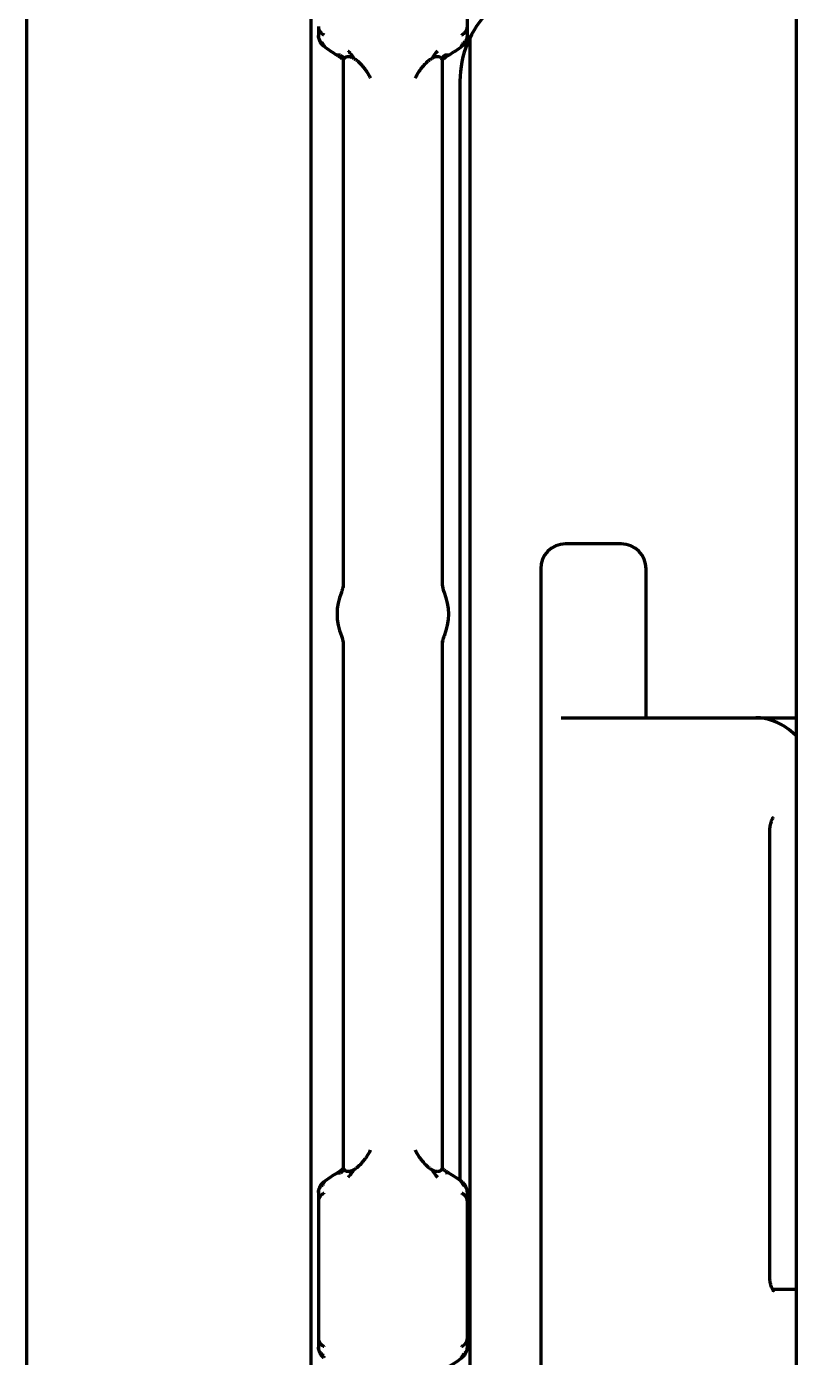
# Model space of a CAD drawing. Header units: inches. Extents: x -2898 to 7248, y 606 to 5598.
# Drawn here: x 5409.7 to 5440.7, y 2564.5 to 2618.1 of the extents above; entities that cross this region are included whole.
import ezdxf

# ---------------------------------------------------------------- set-up
doc = ezdxf.new("R2010")
doc.units = ezdxf.units.IN

msp = doc.modelspace()

# ---------------------------------------------------------------- linework, layer by layer
at = {"linetype": 'Continuous', "lineweight": 70}
for p, q in [((5409.744, 4077.243), (5409.744, 2412.043)), ((5440.744, 2437.843), (5440.744, 4075.843)), ((5421.194, 2678.593), (5421.194, 2508.243)), ((5427.494, 2618.068), (5427.494, 2623.569)), ((5421.74, 2617.347), (5421.697, 2617.293)), ((5427.291, 2617.293), (5427.248, 2617.347)), ((5427.603, 2562.693), (5427.603, 2617.64)), ((5422.494, 2616.739), (5422.494, 2595.494)), ((5426.494, 2595.669), (5426.494, 2616.739)), ((5427.194, 2615.872), (5427.194, 2571.618)), ((5431.878, 2597.243), (5431.447, 2597.243)), ((5433.69, 2597.243), (5431.878, 2597.243)), ((5430.447, 2596.243), (5430.447, 2497.345)), ((5434.69, 2590.243), (5434.69, 2596.243)), ((5426.567, 2595.291), (5426.569, 2595.289)), ((5422.42, 2593.545), (5422.419, 2593.548)), ((5422.494, 2593.168), (5422.494, 2572.097)), ((5426.494, 2572.098), (5426.494, 2593.343)), ((5431.275, 2590.243), (5432.416, 2590.243)), ((5432.416, 2590.243), (5439.109, 2590.243)), ((5439.109, 2590.243), (5440.744, 2590.243)), ((5439.675, 2567.743), (5439.675, 2585.671)), ((5422.38, 2571.912), (5422.244, 2571.915)), ((5426.743, 2571.916), (5426.608, 2571.912)), ((5426.646, 2571.977), (5426.664, 2571.965)), ((5426.742, 2571.916), (5426.744, 2571.915)), ((5421.697, 2571.544), (5421.74, 2571.49)), ((5427.248, 2571.49), (5427.291, 2571.544)), ((5421.494, 2570.769), (5421.494, 2565.268)), ((5427.494, 2565.268), (5427.494, 2570.769)), ((5439.816, 2567.243), (5440.744, 2567.243)), ((5421.74, 2564.547), (5421.697, 2564.493)), ((5427.291, 2564.493), (5427.248, 2564.547))]:
    msp.add_line(p, q, dxfattribs=at)
for centre, radius, start, end in [((5431.194, 2615.872), 4, 135, 180), ((5424.494, 2620.818), 4.5, 231.5776, 240.0016), ((5424.494, 2620.818), 4.5, 299.9984, 308.4327), ((5431.447, 2596.243), 1, 90, 180), ((5433.69, 2596.243), 1, 0, 90), ((5424.494, 2594.418), 2.25, 157.2326, 202.7674), ((5424.494, 2594.418), 2.25, 337.2326, 22.7674), ((5424.494, 2568.018), 4.5, 119.9984, 128.4325), ((5424.494, 2568.018), 4.5, 51.5776, 60.0016), ((5424.494, 2568.018), 4.5, 299.9984, 308.4327)]:
    msp.add_arc(centre, radius, start, end, dxfattribs=at)
for centre, major_axis, ratio, start_param, end_param in [((5426.981, 2617.686), (0.312, -0.391), 0.212305, 6.28287, 6.78362), ((5427.482, 2615.636), (1.342, 0.629), 0.999709, 1.654927, 1.870031), ((5439.131, 2585.243), (0, 5), 0.615661, 5.73191, 6.175284), ((5422.006, 2571.15), (-0.312, 0.391), 0.212309, 6.282867, 6.783617), ((5426.981, 2564.886), (0.312, -0.391), 0.212305, 6.282869, 6.783619)]:
    msp.add_ellipse(centre, major_axis=major_axis, ratio=ratio, start_param=start_param, end_param=end_param, dxfattribs=at)
for points in [[(5421.494, 2618.068), (5421.494, 2617.947), (5421.494, 2617.828), (5421.494, 2617.71)], [(5427.494, 2617.71), (5427.494, 2617.828), (5427.494, 2617.947), (5427.494, 2618.068)], [(5422.38, 2616.924), (5422.435, 2616.884), (5422.488, 2616.839), (5422.538, 2616.791)], [(5423.094, 2616.663), (5423.081, 2616.675), (5423.053, 2616.699), (5423.009, 2616.732), (5422.963, 2616.762), (5422.931, 2616.78), (5422.915, 2616.789)], [(5423.594, 2615.987), (5423.584, 2616.012), (5423.561, 2616.062), (5423.518, 2616.143), (5423.465, 2616.232), (5423.399, 2616.328), (5423.316, 2616.433), (5423.217, 2616.544), (5423.137, 2616.622), (5423.094, 2616.663)], [(5425.894, 2616.663), (5425.85, 2616.622), (5425.771, 2616.544), (5425.671, 2616.433), (5425.589, 2616.328), (5425.522, 2616.232), (5425.469, 2616.143), (5425.427, 2616.062), (5425.404, 2616.012), (5425.394, 2615.987)], [(5426.072, 2616.789), (5426.056, 2616.78), (5426.025, 2616.762), (5425.979, 2616.732), (5425.935, 2616.699), (5425.907, 2616.675), (5425.894, 2616.663)], [(5426.289, 2617.082), (5426.209, 2616.998), (5426.136, 2616.899), (5426.072, 2616.789)], [(5426.494, 2616.74), (5426.493, 2616.74), (5426.492, 2616.74), (5426.489, 2616.743), (5426.484, 2616.749), (5426.477, 2616.758), (5426.465, 2616.772), (5426.455, 2616.784), (5426.449, 2616.791)], [(5426.744, 2616.921), (5426.654, 2616.869), (5426.571, 2616.809), (5426.494, 2616.74)], [(5439.463, 2590.214), (5439.426, 2590.221), (5439.351, 2590.231), (5439.232, 2590.241), (5439.15, 2590.243), (5439.109, 2590.243)], [(5423.094, 2572.174), (5423.137, 2572.214), (5423.217, 2572.293), (5423.316, 2572.403), (5423.399, 2572.508), (5423.465, 2572.604), (5423.518, 2572.693), (5423.561, 2572.774), (5423.584, 2572.825), (5423.594, 2572.849)], [(5425.394, 2572.849), (5425.404, 2572.825), (5425.427, 2572.774), (5425.469, 2572.693), (5425.522, 2572.604), (5425.589, 2572.508), (5425.671, 2572.403), (5425.771, 2572.293), (5425.85, 2572.214), (5425.894, 2572.174)], [(5422.915, 2572.047), (5422.931, 2572.056), (5422.963, 2572.075), (5423.009, 2572.104), (5423.053, 2572.137), (5423.081, 2572.161), (5423.094, 2572.174)], [(5425.894, 2572.174), (5425.907, 2572.161), (5425.935, 2572.137), (5425.979, 2572.104), (5426.025, 2572.074), (5426.056, 2572.056), (5426.072, 2572.047)], [(5422.494, 2572.097), (5422.417, 2572.028), (5422.333, 2571.967), (5422.244, 2571.916)], [(5422.538, 2572.045), (5422.488, 2571.997), (5422.435, 2571.953), (5422.38, 2571.912)], [(5426.072, 2572.048), (5426.136, 2571.938), (5426.209, 2571.839), (5426.289, 2571.754)], [(5421.494, 2571.126), (5421.494, 2571.009), (5421.494, 2570.89), (5421.494, 2570.769)], [(5427.494, 2570.769), (5427.494, 2570.89), (5427.494, 2571.009), (5427.494, 2571.126)], [(5421.494, 2565.268), (5421.494, 2565.147), (5421.494, 2565.028), (5421.494, 2564.91)], [(5427.494, 2564.91), (5427.494, 2565.028), (5427.494, 2565.147), (5427.494, 2565.268)]]:
    msp.add_open_spline(points, degree=3, dxfattribs=at)
for points, knots in [([(5421.494, 2618.068), (5421.494, 2618.065), (5421.494, 2618.059), (5421.494, 2618.051), (5421.495, 2618.042), (5421.496, 2618.034), (5421.497, 2618.026), (5421.498, 2618.018), (5421.499, 2618.011), (5421.501, 2618.003), (5421.502, 2617.996), (5421.504, 2617.988), (5421.506, 2617.981), (5421.508, 2617.974), (5421.51, 2617.968), (5421.512, 2617.961), (5421.515, 2617.955), (5421.517, 2617.948), (5421.52, 2617.942), (5421.522, 2617.936), (5421.525, 2617.931), (5421.528, 2617.925), (5421.53, 2617.92), (5421.533, 2617.914), (5421.536, 2617.909), (5421.539, 2617.904), (5421.541, 2617.899), (5421.544, 2617.895), (5421.547, 2617.89), (5421.55, 2617.886), (5421.556, 2617.877), (5421.564, 2617.865), (5421.577, 2617.849), (5421.591, 2617.833), (5421.605, 2617.818), (5421.62, 2617.804), (5421.635, 2617.791), (5421.651, 2617.779), (5421.667, 2617.767), (5421.684, 2617.756), (5421.701, 2617.745), (5421.712, 2617.739), (5421.718, 2617.735)], [0, 0, 0, 0, 0.022174, 0.043992, 0.065454, 0.086559, 0.107306, 0.127694, 0.147722, 0.167391, 0.186699, 0.205647, 0.224234, 0.24246, 0.260326, 0.277831, 0.294976, 0.31176, 0.328185, 0.34425, 0.359956, 0.375304, 0.390294, 0.404926, 0.419202, 0.433122, 0.446686, 0.459896, 0.472753, 0.485256, 0.497408, 0.546852, 0.59552, 0.643418, 0.690552, 0.736929, 0.782561, 0.827458, 0.871635, 0.915106, 0.957888, 1, 1, 1, 1]), ([(5421.694, 2617.374), (5421.691, 2617.376), (5421.685, 2617.38), (5421.676, 2617.386), (5421.667, 2617.392), (5421.658, 2617.399), (5421.65, 2617.406), (5421.641, 2617.413), (5421.633, 2617.42), (5421.625, 2617.428), (5421.617, 2617.435), (5421.609, 2617.443), (5421.601, 2617.451), (5421.593, 2617.46), (5421.586, 2617.468), (5421.579, 2617.477), (5421.572, 2617.486), (5421.565, 2617.496), (5421.558, 2617.505), (5421.552, 2617.515), (5421.546, 2617.525), (5421.54, 2617.534), (5421.535, 2617.545), (5421.53, 2617.556), (5421.524, 2617.567), (5421.519, 2617.58), (5421.514, 2617.593), (5421.509, 2617.608), (5421.505, 2617.623), (5421.501, 2617.639), (5421.498, 2617.655), (5421.496, 2617.673), (5421.494, 2617.691), (5421.494, 2617.704), (5421.494, 2617.71)], [0, 0, 0, 0, 0.024357, 0.048944, 0.073762, 0.098813, 0.124098, 0.149619, 0.175376, 0.201373, 0.227608, 0.254085, 0.280803, 0.307763, 0.334968, 0.362416, 0.39011, 0.418048, 0.446233, 0.474664, 0.503342, 0.530297, 0.559114, 0.5898, 0.622358, 0.656793, 0.693106, 0.731302, 0.77138, 0.813343, 0.857189, 0.902916, 0.950521, 1, 1, 1, 1]), ([(5421.494, 2617.71), (5421.494, 2617.707), (5421.494, 2617.699), (5421.494, 2617.689), (5421.495, 2617.678), (5421.496, 2617.668), (5421.497, 2617.658), (5421.498, 2617.648), (5421.499, 2617.639), (5421.5, 2617.63), (5421.502, 2617.621), (5421.503, 2617.612), (5421.505, 2617.604), (5421.507, 2617.595), (5421.508, 2617.588), (5421.51, 2617.58), (5421.512, 2617.572), (5421.514, 2617.565), (5421.516, 2617.558), (5421.518, 2617.552), (5421.52, 2617.545), (5421.522, 2617.539), (5421.524, 2617.533), (5421.527, 2617.528), (5421.529, 2617.522), (5421.531, 2617.517), (5421.533, 2617.512), (5421.534, 2617.507), (5421.536, 2617.503), (5421.538, 2617.499), (5421.54, 2617.495), (5421.542, 2617.491), (5421.543, 2617.487), (5421.545, 2617.484), (5421.55, 2617.474), (5421.558, 2617.457), (5421.571, 2617.435), (5421.585, 2617.413), (5421.599, 2617.393), (5421.614, 2617.374), (5421.63, 2617.356), (5421.646, 2617.339), (5421.662, 2617.323), (5421.678, 2617.308), (5421.69, 2617.299), (5421.695, 2617.294)], [0, 0, 0, 0, 0.022864, 0.045242, 0.067133, 0.088535, 0.109449, 0.129874, 0.149809, 0.169254, 0.188209, 0.206674, 0.224648, 0.242132, 0.259125, 0.275627, 0.291638, 0.307159, 0.322189, 0.336729, 0.350779, 0.364339, 0.37741, 0.389991, 0.402083, 0.413686, 0.4248, 0.435426, 0.445564, 0.455215, 0.464378, 0.473054, 0.481244, 0.488947, 0.496164, 0.551428, 0.605599, 0.65868, 0.71067, 0.761575, 0.811398, 0.860144, 0.907821, 0.954437, 1, 1, 1, 1]), ([(5427.27, 2617.735), (5427.273, 2617.737), (5427.279, 2617.741), (5427.288, 2617.746), (5427.298, 2617.752), (5427.307, 2617.758), (5427.316, 2617.764), (5427.325, 2617.77), (5427.334, 2617.777), (5427.343, 2617.784), (5427.352, 2617.791), (5427.36, 2617.798), (5427.368, 2617.805), (5427.377, 2617.813), (5427.385, 2617.821), (5427.393, 2617.829), (5427.4, 2617.837), (5427.408, 2617.845), (5427.415, 2617.854), (5427.422, 2617.863), (5427.429, 2617.872), (5427.435, 2617.881), (5427.441, 2617.891), (5427.447, 2617.9), (5427.453, 2617.91), (5427.458, 2617.921), (5427.464, 2617.933), (5427.469, 2617.945), (5427.474, 2617.958), (5427.479, 2617.972), (5427.483, 2617.986), (5427.487, 2618.001), (5427.49, 2618.017), (5427.492, 2618.033), (5427.493, 2618.05), (5427.494, 2618.062), (5427.494, 2618.068)], [0, 0, 0, 0, 0.023097, 0.046394, 0.069896, 0.093606, 0.117525, 0.141657, 0.166005, 0.190571, 0.215358, 0.240367, 0.265601, 0.291061, 0.31675, 0.342669, 0.36882, 0.395202, 0.421819, 0.44867, 0.475756, 0.503078, 0.528611, 0.555658, 0.584225, 0.614319, 0.645946, 0.679112, 0.713819, 0.750071, 0.78787, 0.827215, 0.868105, 0.910537, 0.954504, 1, 1, 1, 1]), ([(5427.292, 2617.294), (5427.295, 2617.297), (5427.302, 2617.302), (5427.311, 2617.31), (5427.32, 2617.318), (5427.329, 2617.326), (5427.338, 2617.335), (5427.347, 2617.344), (5427.356, 2617.354), (5427.365, 2617.364), (5427.373, 2617.374), (5427.382, 2617.384), (5427.39, 2617.395), (5427.398, 2617.406), (5427.406, 2617.418), (5427.413, 2617.43), (5427.421, 2617.442), (5427.428, 2617.455), (5427.435, 2617.467), (5427.44, 2617.478), (5427.444, 2617.488), (5427.448, 2617.495), (5427.452, 2617.504), (5427.456, 2617.514), (5427.46, 2617.525), (5427.465, 2617.538), (5427.469, 2617.552), (5427.474, 2617.567), (5427.478, 2617.583), (5427.482, 2617.601), (5427.486, 2617.62), (5427.489, 2617.641), (5427.492, 2617.663), (5427.493, 2617.686), (5427.494, 2617.702), (5427.494, 2617.71)], [0, 0, 0, 0, 0.025091, 0.050515, 0.076274, 0.10237, 0.128804, 0.155576, 0.182689, 0.210144, 0.237941, 0.266081, 0.294566, 0.323395, 0.352569, 0.38209, 0.411956, 0.442168, 0.472727, 0.503632, 0.518597, 0.53614, 0.556264, 0.578973, 0.60427, 0.632159, 0.662642, 0.695721, 0.7314, 0.769678, 0.810555, 0.85403, 0.9001, 0.948759, 1, 1, 1, 1]), ([(5427.494, 2617.71), (5427.494, 2617.707), (5427.494, 2617.701), (5427.493, 2617.691), (5427.493, 2617.682), (5427.492, 2617.673), (5427.491, 2617.664), (5427.489, 2617.656), (5427.488, 2617.647), (5427.486, 2617.639), (5427.485, 2617.631), (5427.483, 2617.623), (5427.481, 2617.616), (5427.478, 2617.608), (5427.476, 2617.601), (5427.474, 2617.594), (5427.471, 2617.587), (5427.469, 2617.58), (5427.466, 2617.574), (5427.464, 2617.568), (5427.461, 2617.562), (5427.458, 2617.556), (5427.455, 2617.55), (5427.453, 2617.545), (5427.45, 2617.54), (5427.447, 2617.534), (5427.444, 2617.53), (5427.439, 2617.52), (5427.43, 2617.506), (5427.418, 2617.488), (5427.404, 2617.471), (5427.39, 2617.455), (5427.375, 2617.439), (5427.36, 2617.425), (5427.344, 2617.411), (5427.328, 2617.398), (5427.311, 2617.385), (5427.299, 2617.378), (5427.294, 2617.374)], [0, 0, 0, 0, 0.024704, 0.048963, 0.072775, 0.09614, 0.119058, 0.141527, 0.163547, 0.185119, 0.206242, 0.226916, 0.247141, 0.266917, 0.286244, 0.305122, 0.323552, 0.341533, 0.359067, 0.376153, 0.392792, 0.408985, 0.424731, 0.440032, 0.454887, 0.469298, 0.483266, 0.496789, 0.550956, 0.604254, 0.656687, 0.708259, 0.758975, 0.808843, 0.857869, 0.906064, 0.953438, 1, 1, 1, 1]), ([(5422.38, 2616.924), (5422.368, 2616.924), (5422.346, 2616.923), (5422.319, 2616.922), (5422.298, 2616.921), (5422.281, 2616.921), (5422.268, 2616.921), (5422.258, 2616.921), (5422.251, 2616.921), (5422.246, 2616.921), (5422.244, 2616.921), (5422.244, 2616.921)], [0, 0, 0, 0, 0.111111, 0.222222, 0.333333, 0.444444, 0.555555, 0.666666, 0.777777, 0.888888, 1, 1, 1, 1]), ([(5422.244, 2616.921), (5422.244, 2616.921), (5422.245, 2616.92), (5422.245, 2616.92), (5422.246, 2616.92)], [0, 0, 0, 0, 0.799483, 1, 1, 1, 1]), ([(5422.538, 2616.791), (5422.533, 2616.784), (5422.522, 2616.772), (5422.511, 2616.758), (5422.503, 2616.749), (5422.498, 2616.743), (5422.495, 2616.74), (5422.494, 2616.74), (5422.494, 2616.74)], [0, 0, 0, 0, 0.166664, 0.333327, 0.499991, 0.666654, 0.833318, 1, 1, 1, 1]), ([(5422.915, 2616.789), (5422.876, 2616.811), (5422.837, 2616.827), (5422.789, 2616.841), (5422.779, 2616.843), (5422.76, 2616.847), (5422.751, 2616.849), (5422.724, 2616.853), (5422.706, 2616.854), (5422.68, 2616.853), (5422.672, 2616.853), (5422.656, 2616.851), (5422.649, 2616.85), (5422.626, 2616.845), (5422.613, 2616.841), (5422.594, 2616.833), (5422.588, 2616.83), (5422.576, 2616.824), (5422.56, 2616.813), (5422.546, 2616.801), (5422.538, 2616.791)], [0, 0, 0, 0, 0.25, 0.25, 0.3125, 0.3125, 0.375, 0.375, 0.5, 0.5, 0.5625, 0.5625, 0.625, 0.625, 0.75, 0.75, 0.8125, 0.8125, 0.875, 1, 1, 1, 1]), ([(5426.449, 2616.791), (5426.433, 2616.81), (5426.413, 2616.825), (5426.382, 2616.838), (5426.375, 2616.841), (5426.361, 2616.845), (5426.354, 2616.847), (5426.332, 2616.851), (5426.316, 2616.853), (5426.291, 2616.854), (5426.282, 2616.853), (5426.264, 2616.852), (5426.255, 2616.851), (5426.228, 2616.848), (5426.209, 2616.844), (5426.18, 2616.836), (5426.17, 2616.832), (5426.151, 2616.826), (5426.141, 2616.822), (5426.111, 2616.809), (5426.092, 2616.8), (5426.072, 2616.789)], [0, 0, 0, 0, 0.25, 0.25, 0.3125, 0.3125, 0.375, 0.375, 0.5, 0.5, 0.5625, 0.5625, 0.625, 0.625, 0.75, 0.75, 0.8125, 0.8125, 0.875, 0.875, 1, 1, 1, 1]), ([(5426.744, 2616.921), (5426.744, 2616.921), (5426.744, 2616.921), (5426.743, 2616.921), (5426.743, 2616.921), (5426.742, 2616.921), (5426.737, 2616.921), (5426.729, 2616.921), (5426.717, 2616.921), (5426.701, 2616.921), (5426.678, 2616.922), (5426.649, 2616.923), (5426.623, 2616.924), (5426.608, 2616.924), (5426.608, 2616.924), (5426.608, 2616.924)], [0, 0, 0, 0, 0.000001, 0.000001, 0.000001, 0.125, 0.25, 0.375, 0.5, 0.625, 0.749999, 0.874999, 0.999999, 0.999999, 1, 1, 1, 1]), ([(5422.49, 2595.669), (5422.492, 2595.637), (5422.492, 2595.561), (5422.473, 2595.455), (5422.448, 2595.364), (5422.43, 2595.315), (5422.421, 2595.293), (5422.418, 2595.287), (5422.418, 2595.285), (5422.417, 2595.284), (5422.417, 2595.283), (5422.416, 2595.283), (5422.417, 2595.284), (5422.418, 2595.287), (5422.419, 2595.29)], [0, 0, 0, 0, 0.192641, 0.46939, 0.660242, 0.766372, 0.796104, 0.80381, 0.809134, 0.815266, 0.825483, 0.848577, 0.923342, 1, 1, 1, 1]), ([(5426.567, 2595.292), (5426.567, 2595.293), (5426.555, 2595.322), (5426.511, 2595.448), (5426.495, 2595.572), (5426.496, 2595.669)], [0, 0, 0, 0, 0.009299, 0.261296, 1, 1, 1, 1]), ([(5422.42, 2593.545), (5422.421, 2593.544), (5422.432, 2593.516), (5422.47, 2593.405), (5422.499, 2593.28), (5422.491, 2593.183), (5422.489, 2593.168)], [0, 0, 0, 0, 0.009262, 0.246774, 0.884162, 1, 1, 1, 1]), ([(5426.497, 2593.168), (5426.496, 2593.2), (5426.496, 2593.276), (5426.515, 2593.383), (5426.54, 2593.473), (5426.558, 2593.522), (5426.567, 2593.544), (5426.569, 2593.549), (5426.57, 2593.551), (5426.571, 2593.552), (5426.571, 2593.553), (5426.571, 2593.554), (5426.571, 2593.553), (5426.569, 2593.549), (5426.568, 2593.547)], [0, 0, 0, 0, 0.19515, 0.471223, 0.661372, 0.766871, 0.796207, 0.803852, 0.809156, 0.815293, 0.825547, 0.848804, 0.924385, 1, 1, 1, 1]), ([(5439.675, 2585.671), (5439.676, 2585.747), (5439.686, 2585.89), (5439.731, 2586.073), (5439.786, 2586.197), (5439.817, 2586.237), (5439.821, 2586.242), (5439.821, 2586.242)], [0, 0, 0, 0, 0.239211, 0.484995, 0.690866, 0.916598, 1, 1, 1, 1]), ([(5422.494, 2572.097), (5422.495, 2572.096), (5422.499, 2572.092), (5422.511, 2572.079), (5422.515, 2572.073), (5422.526, 2572.061), (5422.532, 2572.053), (5422.538, 2572.045)], [0, 0, 0, 0, 0.5, 0.5, 0.75, 0.75, 1, 1, 1, 1]), ([(5422.538, 2572.045), (5422.554, 2572.027), (5422.574, 2572.012), (5422.606, 2571.998), (5422.613, 2571.996), (5422.626, 2571.992), (5422.634, 2571.99), (5422.656, 2571.985), (5422.672, 2571.984), (5422.697, 2571.983), (5422.705, 2571.983), (5422.723, 2571.984), (5422.732, 2571.985), (5422.76, 2571.989), (5422.779, 2571.993), (5422.807, 2572.001), (5422.817, 2572.004), (5422.837, 2572.011), (5422.847, 2572.015), (5422.876, 2572.027), (5422.896, 2572.037), (5422.915, 2572.048)], [0, 0, 0, 0, 0.25, 0.25, 0.3125, 0.3125, 0.375, 0.375, 0.5, 0.5, 0.5625, 0.5625, 0.625, 0.625, 0.75, 0.75, 0.8125, 0.8125, 0.875, 0.875, 1, 1, 1, 1]), ([(5426.072, 2572.048), (5426.111, 2572.026), (5426.15, 2572.009), (5426.199, 2571.996), (5426.209, 2571.993), (5426.227, 2571.989), (5426.237, 2571.988), (5426.264, 2571.984), (5426.282, 2571.983), (5426.307, 2571.983), (5426.315, 2571.984), (5426.331, 2571.986), (5426.339, 2571.987), (5426.361, 2571.991), (5426.375, 2571.995), (5426.394, 2572.003), (5426.4, 2572.006), (5426.412, 2572.013), (5426.428, 2572.023), (5426.441, 2572.036), (5426.449, 2572.045)], [0, 0, 0, 0, 0.25, 0.25, 0.3125, 0.3125, 0.375, 0.375, 0.5, 0.5, 0.5625, 0.5625, 0.625, 0.625, 0.75, 0.75, 0.8125, 0.8125, 0.875, 1, 1, 1, 1]), ([(5426.449, 2572.045), (5426.463, 2572.062), (5426.474, 2572.075), (5426.483, 2572.086), (5426.485, 2572.088), (5426.488, 2572.091), (5426.489, 2572.093), (5426.491, 2572.095), (5426.492, 2572.096), (5426.493, 2572.097), (5426.494, 2572.097)], [0, 0, 0, 0, 0.5, 0.5, 0.625, 0.625, 0.75, 0.75, 0.875, 1, 1, 1, 1]), ([(5426.495, 2572.096), (5426.504, 2572.088), (5426.514, 2572.079), (5426.533, 2572.063), (5426.543, 2572.055), (5426.573, 2572.031), (5426.593, 2572.015), (5426.655, 2571.97), (5426.697, 2571.942), (5426.741, 2571.916)], [0, 0, 0, 0, 0.125, 0.125, 0.25, 0.25, 0.5, 0.5, 1, 1, 1, 1]), ([(5421.696, 2571.542), (5421.692, 2571.54), (5421.686, 2571.535), (5421.677, 2571.527), (5421.668, 2571.519), (5421.659, 2571.51), (5421.649, 2571.501), (5421.641, 2571.492), (5421.632, 2571.483), (5421.623, 2571.473), (5421.614, 2571.463), (5421.606, 2571.452), (5421.598, 2571.441), (5421.59, 2571.43), (5421.582, 2571.419), (5421.574, 2571.407), (5421.567, 2571.395), (5421.56, 2571.382), (5421.553, 2571.369), (5421.547, 2571.358), (5421.543, 2571.349), (5421.54, 2571.341), (5421.536, 2571.333), (5421.532, 2571.323), (5421.527, 2571.311), (5421.523, 2571.299), (5421.518, 2571.285), (5421.514, 2571.27), (5421.509, 2571.253), (5421.505, 2571.235), (5421.502, 2571.216), (5421.498, 2571.196), (5421.496, 2571.174), (5421.494, 2571.15), (5421.494, 2571.135), (5421.494, 2571.126)], [0, 0, 0, 0, 0.02509, 0.050514, 0.076273, 0.102369, 0.128802, 0.155575, 0.182688, 0.210142, 0.237939, 0.266079, 0.294563, 0.323392, 0.352567, 0.382087, 0.411953, 0.442166, 0.472724, 0.503629, 0.518587, 0.536124, 0.556243, 0.578949, 0.604243, 0.63213, 0.662612, 0.695692, 0.731371, 0.769651, 0.810532, 0.854011, 0.900086, 0.948752, 1, 1, 1, 1]), ([(5421.494, 2571.126), (5421.494, 2571.13), (5421.494, 2571.136), (5421.494, 2571.145), (5421.495, 2571.154), (5421.496, 2571.163), (5421.497, 2571.172), (5421.498, 2571.181), (5421.5, 2571.189), (5421.501, 2571.198), (5421.503, 2571.206), (5421.505, 2571.213), (5421.507, 2571.221), (5421.509, 2571.228), (5421.511, 2571.236), (5421.514, 2571.243), (5421.516, 2571.25), (5421.519, 2571.256), (5421.521, 2571.263), (5421.524, 2571.269), (5421.527, 2571.275), (5421.529, 2571.281), (5421.532, 2571.286), (5421.535, 2571.292), (5421.538, 2571.297), (5421.54, 2571.302), (5421.543, 2571.307), (5421.549, 2571.317), (5421.557, 2571.33), (5421.57, 2571.348), (5421.583, 2571.365), (5421.598, 2571.382), (5421.612, 2571.397), (5421.628, 2571.412), (5421.644, 2571.426), (5421.66, 2571.439), (5421.677, 2571.451), (5421.688, 2571.459), (5421.694, 2571.463)], [0, 0, 0, 0, 0.024704, 0.048961, 0.072773, 0.096137, 0.119054, 0.141523, 0.163543, 0.185114, 0.206237, 0.226911, 0.247136, 0.266912, 0.286239, 0.305117, 0.323547, 0.341529, 0.359063, 0.37615, 0.39279, 0.408983, 0.42473, 0.440032, 0.454888, 0.4693, 0.483268, 0.496793, 0.550959, 0.604257, 0.65669, 0.708261, 0.758977, 0.808844, 0.85787, 0.906065, 0.953438, 1, 1, 1, 1]), ([(5421.718, 2571.101), (5421.715, 2571.099), (5421.709, 2571.096), (5421.699, 2571.09), (5421.69, 2571.085), (5421.681, 2571.079), (5421.672, 2571.073), (5421.663, 2571.066), (5421.654, 2571.06), (5421.645, 2571.053), (5421.636, 2571.046), (5421.628, 2571.039), (5421.619, 2571.032), (5421.611, 2571.024), (5421.603, 2571.016), (5421.595, 2571.008), (5421.588, 2571), (5421.58, 2570.991), (5421.573, 2570.983), (5421.566, 2570.974), (5421.559, 2570.965), (5421.553, 2570.955), (5421.547, 2570.946), (5421.541, 2570.937), (5421.535, 2570.926), (5421.529, 2570.916), (5421.524, 2570.904), (5421.519, 2570.892), (5421.513, 2570.879), (5421.509, 2570.865), (5421.505, 2570.851), (5421.501, 2570.836), (5421.498, 2570.82), (5421.496, 2570.803), (5421.494, 2570.786), (5421.494, 2570.775), (5421.494, 2570.769)], [0, 0, 0, 0, 0.023051, 0.046302, 0.069757, 0.093418, 0.117289, 0.141371, 0.165669, 0.190183, 0.214918, 0.239874, 0.265054, 0.290459, 0.316093, 0.341955, 0.368048, 0.394372, 0.420929, 0.44772, 0.474745, 0.502005, 0.527594, 0.554699, 0.583327, 0.613486, 0.645182, 0.678419, 0.713201, 0.749531, 0.787411, 0.826841, 0.86782, 0.910343, 0.954406, 1, 1, 1, 1]), ([(5427.494, 2570.769), (5427.494, 2570.772), (5427.494, 2570.777), (5427.493, 2570.786), (5427.493, 2570.794), (5427.492, 2570.802), (5427.491, 2570.81), (5427.49, 2570.818), (5427.489, 2570.826), (5427.487, 2570.833), (5427.485, 2570.841), (5427.484, 2570.848), (5427.482, 2570.855), (5427.48, 2570.862), (5427.478, 2570.869), (5427.475, 2570.875), (5427.473, 2570.882), (5427.471, 2570.888), (5427.468, 2570.894), (5427.465, 2570.9), (5427.463, 2570.906), (5427.46, 2570.911), (5427.457, 2570.917), (5427.455, 2570.922), (5427.452, 2570.927), (5427.449, 2570.932), (5427.446, 2570.937), (5427.444, 2570.942), (5427.441, 2570.946), (5427.438, 2570.951), (5427.432, 2570.959), (5427.423, 2570.972), (5427.411, 2570.988), (5427.397, 2571.003), (5427.383, 2571.018), (5427.368, 2571.032), (5427.353, 2571.045), (5427.337, 2571.058), (5427.32, 2571.07), (5427.304, 2571.081), (5427.287, 2571.091), (5427.275, 2571.098), (5427.27, 2571.101)], [0, 0, 0, 0, 0.022146, 0.043937, 0.065372, 0.086451, 0.107171, 0.127534, 0.147537, 0.167181, 0.186465, 0.205389, 0.223953, 0.242157, 0.26, 0.277483, 0.294606, 0.31137, 0.327774, 0.343819, 0.359506, 0.374834, 0.389805, 0.404419, 0.418677, 0.43258, 0.446127, 0.459321, 0.472161, 0.484649, 0.496785, 0.546297, 0.595031, 0.642992, 0.690187, 0.736623, 0.782311, 0.827262, 0.871491, 0.915012, 0.957842, 1, 1, 1, 1]), ([(5427.494, 2571.126), (5427.494, 2571.13), (5427.494, 2571.137), (5427.493, 2571.148), (5427.493, 2571.158), (5427.492, 2571.169), (5427.491, 2571.179), (5427.49, 2571.188), (5427.489, 2571.198), (5427.487, 2571.207), (5427.486, 2571.216), (5427.484, 2571.225), (5427.483, 2571.233), (5427.481, 2571.241), (5427.479, 2571.249), (5427.477, 2571.257), (5427.475, 2571.264), (5427.473, 2571.271), (5427.471, 2571.278), (5427.469, 2571.285), (5427.467, 2571.291), (5427.465, 2571.297), (5427.463, 2571.303), (5427.461, 2571.309), (5427.459, 2571.314), (5427.457, 2571.32), (5427.455, 2571.324), (5427.453, 2571.329), (5427.451, 2571.334), (5427.449, 2571.338), (5427.448, 2571.342), (5427.446, 2571.346), (5427.444, 2571.349), (5427.443, 2571.353), (5427.438, 2571.363), (5427.43, 2571.379), (5427.417, 2571.402), (5427.403, 2571.423), (5427.389, 2571.443), (5427.374, 2571.463), (5427.358, 2571.481), (5427.342, 2571.498), (5427.326, 2571.514), (5427.309, 2571.529), (5427.298, 2571.538), (5427.292, 2571.542)], [0, 0, 0, 0, 0.022872, 0.045257, 0.067154, 0.088562, 0.109482, 0.129912, 0.149852, 0.169301, 0.18826, 0.206728, 0.224705, 0.242191, 0.259186, 0.275689, 0.291702, 0.307223, 0.322254, 0.336793, 0.350842, 0.364401, 0.37747, 0.390049, 0.402138, 0.413738, 0.424848, 0.43547, 0.445604, 0.45525, 0.464408, 0.473078, 0.481261, 0.488957, 0.496167, 0.551431, 0.605603, 0.658683, 0.710673, 0.761578, 0.8114, 0.860146, 0.907823, 0.954438, 1, 1, 1, 1]), ([(5427.294, 2571.463), (5427.297, 2571.461), (5427.303, 2571.457), (5427.312, 2571.451), (5427.321, 2571.444), (5427.329, 2571.438), (5427.338, 2571.431), (5427.346, 2571.424), (5427.355, 2571.416), (5427.363, 2571.409), (5427.371, 2571.401), (5427.379, 2571.393), (5427.387, 2571.385), (5427.394, 2571.377), (5427.402, 2571.368), (5427.409, 2571.359), (5427.416, 2571.35), (5427.423, 2571.341), (5427.429, 2571.331), (5427.436, 2571.322), (5427.442, 2571.312), (5427.447, 2571.302), (5427.453, 2571.292), (5427.458, 2571.281), (5427.463, 2571.269), (5427.469, 2571.257), (5427.474, 2571.243), (5427.478, 2571.229), (5427.483, 2571.214), (5427.486, 2571.198), (5427.489, 2571.181), (5427.492, 2571.164), (5427.493, 2571.145), (5427.494, 2571.133), (5427.494, 2571.126)], [0, 0, 0, 0, 0.024358, 0.048945, 0.073764, 0.098815, 0.124101, 0.149622, 0.17538, 0.201377, 0.227613, 0.25409, 0.280809, 0.30777, 0.334974, 0.362423, 0.390117, 0.418056, 0.446241, 0.474673, 0.503351, 0.530314, 0.559139, 0.58983, 0.622392, 0.656829, 0.693144, 0.731338, 0.771415, 0.813373, 0.857214, 0.902934, 0.950531, 1, 1, 1, 1]), ([(5439.821, 2567.174), (5439.821, 2567.173), (5439.819, 2567.175), (5439.794, 2567.207), (5439.743, 2567.312), (5439.697, 2567.472), (5439.677, 2567.627), (5439.675, 2567.719), (5439.675, 2567.743)], [0, 0, 0, 0, 0.064595, 0.272965, 0.480399, 0.692617, 0.92171, 1, 1, 1, 1]), ([(5421.494, 2565.268), (5421.494, 2565.265), (5421.494, 2565.259), (5421.494, 2565.251), (5421.495, 2565.242), (5421.496, 2565.234), (5421.497, 2565.226), (5421.498, 2565.218), (5421.499, 2565.211), (5421.501, 2565.203), (5421.502, 2565.196), (5421.504, 2565.188), (5421.506, 2565.181), (5421.508, 2565.174), (5421.51, 2565.168), (5421.512, 2565.161), (5421.515, 2565.155), (5421.517, 2565.148), (5421.52, 2565.142), (5421.522, 2565.136), (5421.525, 2565.131), (5421.528, 2565.125), (5421.53, 2565.12), (5421.533, 2565.114), (5421.536, 2565.109), (5421.539, 2565.104), (5421.541, 2565.099), (5421.544, 2565.095), (5421.547, 2565.09), (5421.55, 2565.086), (5421.556, 2565.077), (5421.564, 2565.065), (5421.577, 2565.049), (5421.591, 2565.033), (5421.605, 2565.018), (5421.62, 2565.004), (5421.635, 2564.991), (5421.651, 2564.979), (5421.667, 2564.967), (5421.684, 2564.956), (5421.701, 2564.945), (5421.712, 2564.939), (5421.718, 2564.935)], [0, 0, 0, 0, 0.022173, 0.043991, 0.065453, 0.086557, 0.107303, 0.127691, 0.147719, 0.167387, 0.186695, 0.205643, 0.22423, 0.242456, 0.260322, 0.277827, 0.294972, 0.311756, 0.328181, 0.344246, 0.359953, 0.375301, 0.390291, 0.404923, 0.4192, 0.43312, 0.446685, 0.459895, 0.472752, 0.485256, 0.497408, 0.546852, 0.595521, 0.643418, 0.690552, 0.736929, 0.78256, 0.827458, 0.871634, 0.915106, 0.957888, 1, 1, 1, 1]), ([(5427.27, 2564.935), (5427.273, 2564.937), (5427.279, 2564.941), (5427.288, 2564.946), (5427.298, 2564.952), (5427.307, 2564.958), (5427.316, 2564.964), (5427.325, 2564.97), (5427.334, 2564.977), (5427.343, 2564.984), (5427.352, 2564.991), (5427.36, 2564.998), (5427.368, 2565.005), (5427.377, 2565.013), (5427.385, 2565.021), (5427.393, 2565.029), (5427.4, 2565.037), (5427.408, 2565.045), (5427.415, 2565.054), (5427.422, 2565.063), (5427.429, 2565.072), (5427.435, 2565.081), (5427.441, 2565.091), (5427.447, 2565.1), (5427.453, 2565.11), (5427.458, 2565.121), (5427.464, 2565.133), (5427.469, 2565.145), (5427.474, 2565.158), (5427.479, 2565.172), (5427.483, 2565.186), (5427.487, 2565.201), (5427.49, 2565.217), (5427.492, 2565.233), (5427.493, 2565.25), (5427.494, 2565.262), (5427.494, 2565.268)], [0, 0, 0, 0, 0.023097, 0.046394, 0.069896, 0.093605, 0.117525, 0.141657, 0.166005, 0.190571, 0.215357, 0.240367, 0.265601, 0.291061, 0.31675, 0.342669, 0.36882, 0.395202, 0.421819, 0.44867, 0.475757, 0.503079, 0.528612, 0.55566, 0.584227, 0.614322, 0.645949, 0.679115, 0.713822, 0.750074, 0.787873, 0.827217, 0.868107, 0.910538, 0.954505, 1, 1, 1, 1]), ([(5421.494, 2564.91), (5421.494, 2564.907), (5421.494, 2564.899), (5421.494, 2564.889), (5421.495, 2564.878), (5421.496, 2564.868), (5421.497, 2564.858), (5421.498, 2564.848), (5421.499, 2564.839), (5421.5, 2564.83), (5421.502, 2564.821), (5421.503, 2564.812), (5421.505, 2564.804), (5421.507, 2564.795), (5421.508, 2564.788), (5421.51, 2564.78), (5421.512, 2564.772), (5421.514, 2564.765), (5421.516, 2564.758), (5421.518, 2564.752), (5421.52, 2564.745), (5421.522, 2564.739), (5421.524, 2564.733), (5421.527, 2564.728), (5421.529, 2564.722), (5421.531, 2564.717), (5421.533, 2564.712), (5421.534, 2564.707), (5421.536, 2564.703), (5421.538, 2564.699), (5421.54, 2564.695), (5421.542, 2564.691), (5421.543, 2564.687), (5421.545, 2564.684), (5421.55, 2564.674), (5421.558, 2564.657), (5421.571, 2564.635), (5421.585, 2564.613), (5421.599, 2564.593), (5421.614, 2564.574), (5421.63, 2564.556), (5421.646, 2564.539), (5421.662, 2564.523), (5421.678, 2564.508), (5421.69, 2564.499), (5421.695, 2564.494)], [0, 0, 0, 0, 0.022861, 0.045236, 0.067124, 0.088524, 0.109435, 0.129858, 0.149791, 0.169234, 0.188188, 0.206651, 0.224624, 0.242107, 0.259099, 0.2756, 0.291611, 0.307132, 0.322162, 0.336702, 0.350753, 0.364313, 0.377385, 0.389967, 0.40206, 0.413664, 0.42478, 0.435408, 0.445548, 0.455201, 0.464367, 0.473045, 0.481238, 0.488944, 0.496164, 0.551428, 0.605599, 0.65868, 0.71067, 0.761575, 0.811397, 0.860144, 0.907821, 0.954437, 1, 1, 1, 1]), ([(5421.694, 2564.574), (5421.691, 2564.576), (5421.685, 2564.58), (5421.676, 2564.586), (5421.667, 2564.592), (5421.658, 2564.599), (5421.65, 2564.606), (5421.641, 2564.613), (5421.633, 2564.62), (5421.625, 2564.628), (5421.617, 2564.635), (5421.609, 2564.643), (5421.601, 2564.651), (5421.593, 2564.66), (5421.586, 2564.668), (5421.579, 2564.677), (5421.572, 2564.686), (5421.565, 2564.696), (5421.558, 2564.705), (5421.552, 2564.715), (5421.546, 2564.725), (5421.54, 2564.734), (5421.535, 2564.745), (5421.53, 2564.756), (5421.524, 2564.767), (5421.519, 2564.78), (5421.514, 2564.793), (5421.509, 2564.808), (5421.505, 2564.823), (5421.501, 2564.839), (5421.498, 2564.855), (5421.496, 2564.873), (5421.494, 2564.891), (5421.494, 2564.904), (5421.494, 2564.91)], [0, 0, 0, 0, 0.024357, 0.048944, 0.073762, 0.098812, 0.124097, 0.149618, 0.175376, 0.201372, 0.227608, 0.254084, 0.280802, 0.307763, 0.334967, 0.362415, 0.390108, 0.418047, 0.446232, 0.474663, 0.503341, 0.530292, 0.559107, 0.58979, 0.622347, 0.65678, 0.693093, 0.731289, 0.771368, 0.813332, 0.857179, 0.902909, 0.950518, 1, 1, 1, 1]), ([(5427.292, 2564.494), (5427.295, 2564.497), (5427.302, 2564.502), (5427.311, 2564.51), (5427.32, 2564.518), (5427.329, 2564.526), (5427.338, 2564.535), (5427.347, 2564.544), (5427.356, 2564.554), (5427.365, 2564.564), (5427.373, 2564.574), (5427.382, 2564.584), (5427.39, 2564.595), (5427.398, 2564.606), (5427.406, 2564.618), (5427.413, 2564.63), (5427.421, 2564.642), (5427.428, 2564.655), (5427.435, 2564.667), (5427.44, 2564.678), (5427.444, 2564.688), (5427.448, 2564.695), (5427.452, 2564.704), (5427.456, 2564.714), (5427.46, 2564.725), (5427.465, 2564.738), (5427.469, 2564.752), (5427.474, 2564.767), (5427.478, 2564.783), (5427.482, 2564.801), (5427.486, 2564.82), (5427.489, 2564.841), (5427.492, 2564.863), (5427.493, 2564.886), (5427.494, 2564.902), (5427.494, 2564.91)], [0, 0, 0, 0, 0.025091, 0.050515, 0.076274, 0.10237, 0.128803, 0.155576, 0.182689, 0.210144, 0.23794, 0.266081, 0.294565, 0.323394, 0.352569, 0.382089, 0.411955, 0.442168, 0.472727, 0.503631, 0.518597, 0.53614, 0.556265, 0.578974, 0.604272, 0.632161, 0.662644, 0.695723, 0.731402, 0.76968, 0.810557, 0.854032, 0.900101, 0.948759, 1, 1, 1, 1]), ([(5427.494, 2564.91), (5427.494, 2564.907), (5427.494, 2564.901), (5427.493, 2564.891), (5427.493, 2564.882), (5427.492, 2564.873), (5427.491, 2564.864), (5427.489, 2564.856), (5427.488, 2564.847), (5427.486, 2564.839), (5427.485, 2564.831), (5427.483, 2564.823), (5427.481, 2564.816), (5427.478, 2564.808), (5427.476, 2564.801), (5427.474, 2564.794), (5427.471, 2564.787), (5427.469, 2564.78), (5427.466, 2564.774), (5427.464, 2564.768), (5427.461, 2564.762), (5427.458, 2564.756), (5427.455, 2564.75), (5427.453, 2564.745), (5427.45, 2564.74), (5427.447, 2564.734), (5427.444, 2564.73), (5427.439, 2564.72), (5427.43, 2564.706), (5427.418, 2564.688), (5427.404, 2564.671), (5427.39, 2564.655), (5427.375, 2564.639), (5427.36, 2564.625), (5427.344, 2564.611), (5427.328, 2564.598), (5427.311, 2564.585), (5427.299, 2564.578), (5427.294, 2564.574)], [0, 0, 0, 0, 0.024705, 0.048964, 0.072776, 0.096141, 0.119058, 0.141528, 0.163548, 0.18512, 0.206243, 0.226917, 0.247142, 0.266918, 0.286245, 0.305124, 0.323553, 0.341535, 0.359068, 0.376155, 0.392794, 0.408986, 0.424732, 0.440033, 0.454888, 0.469299, 0.483266, 0.49679, 0.550956, 0.604255, 0.656687, 0.708259, 0.758975, 0.808843, 0.85787, 0.906065, 0.953438, 1, 1, 1, 1])]:
    msp.add_open_spline(points, degree=3, knots=knots, dxfattribs=at)
for points, weights in [([(5422.244, 2616.921), (5422.333, 2616.869), (5422.417, 2616.809), (5422.494, 2616.74)], [1.00266270954, 0.999112430153, 0.999112430153, 1.00266270954]), ([(5422.699, 2617.082), (5422.778, 2616.998), (5422.851, 2616.9), (5422.915, 2616.789)], [1.0519813924, 1.03075909864, 1.01603507857, 1.00780933218]), ([(5426.608, 2616.924), (5426.553, 2616.884), (5426.5, 2616.839), (5426.449, 2616.791)], [1.00266264298, 1.00023799031, 0.999469288309, 1.00035653698]), ([(5422.915, 2572.047), (5422.851, 2571.937), (5422.778, 2571.838), (5422.699, 2571.754)], [1.00780933292, 1.0160350794, 1.03075909906, 1.05198139191])]:
    msp.add_rational_spline(points, weights, degree=3, dxfattribs=at)

doc.saveas('drawing.dxf')
